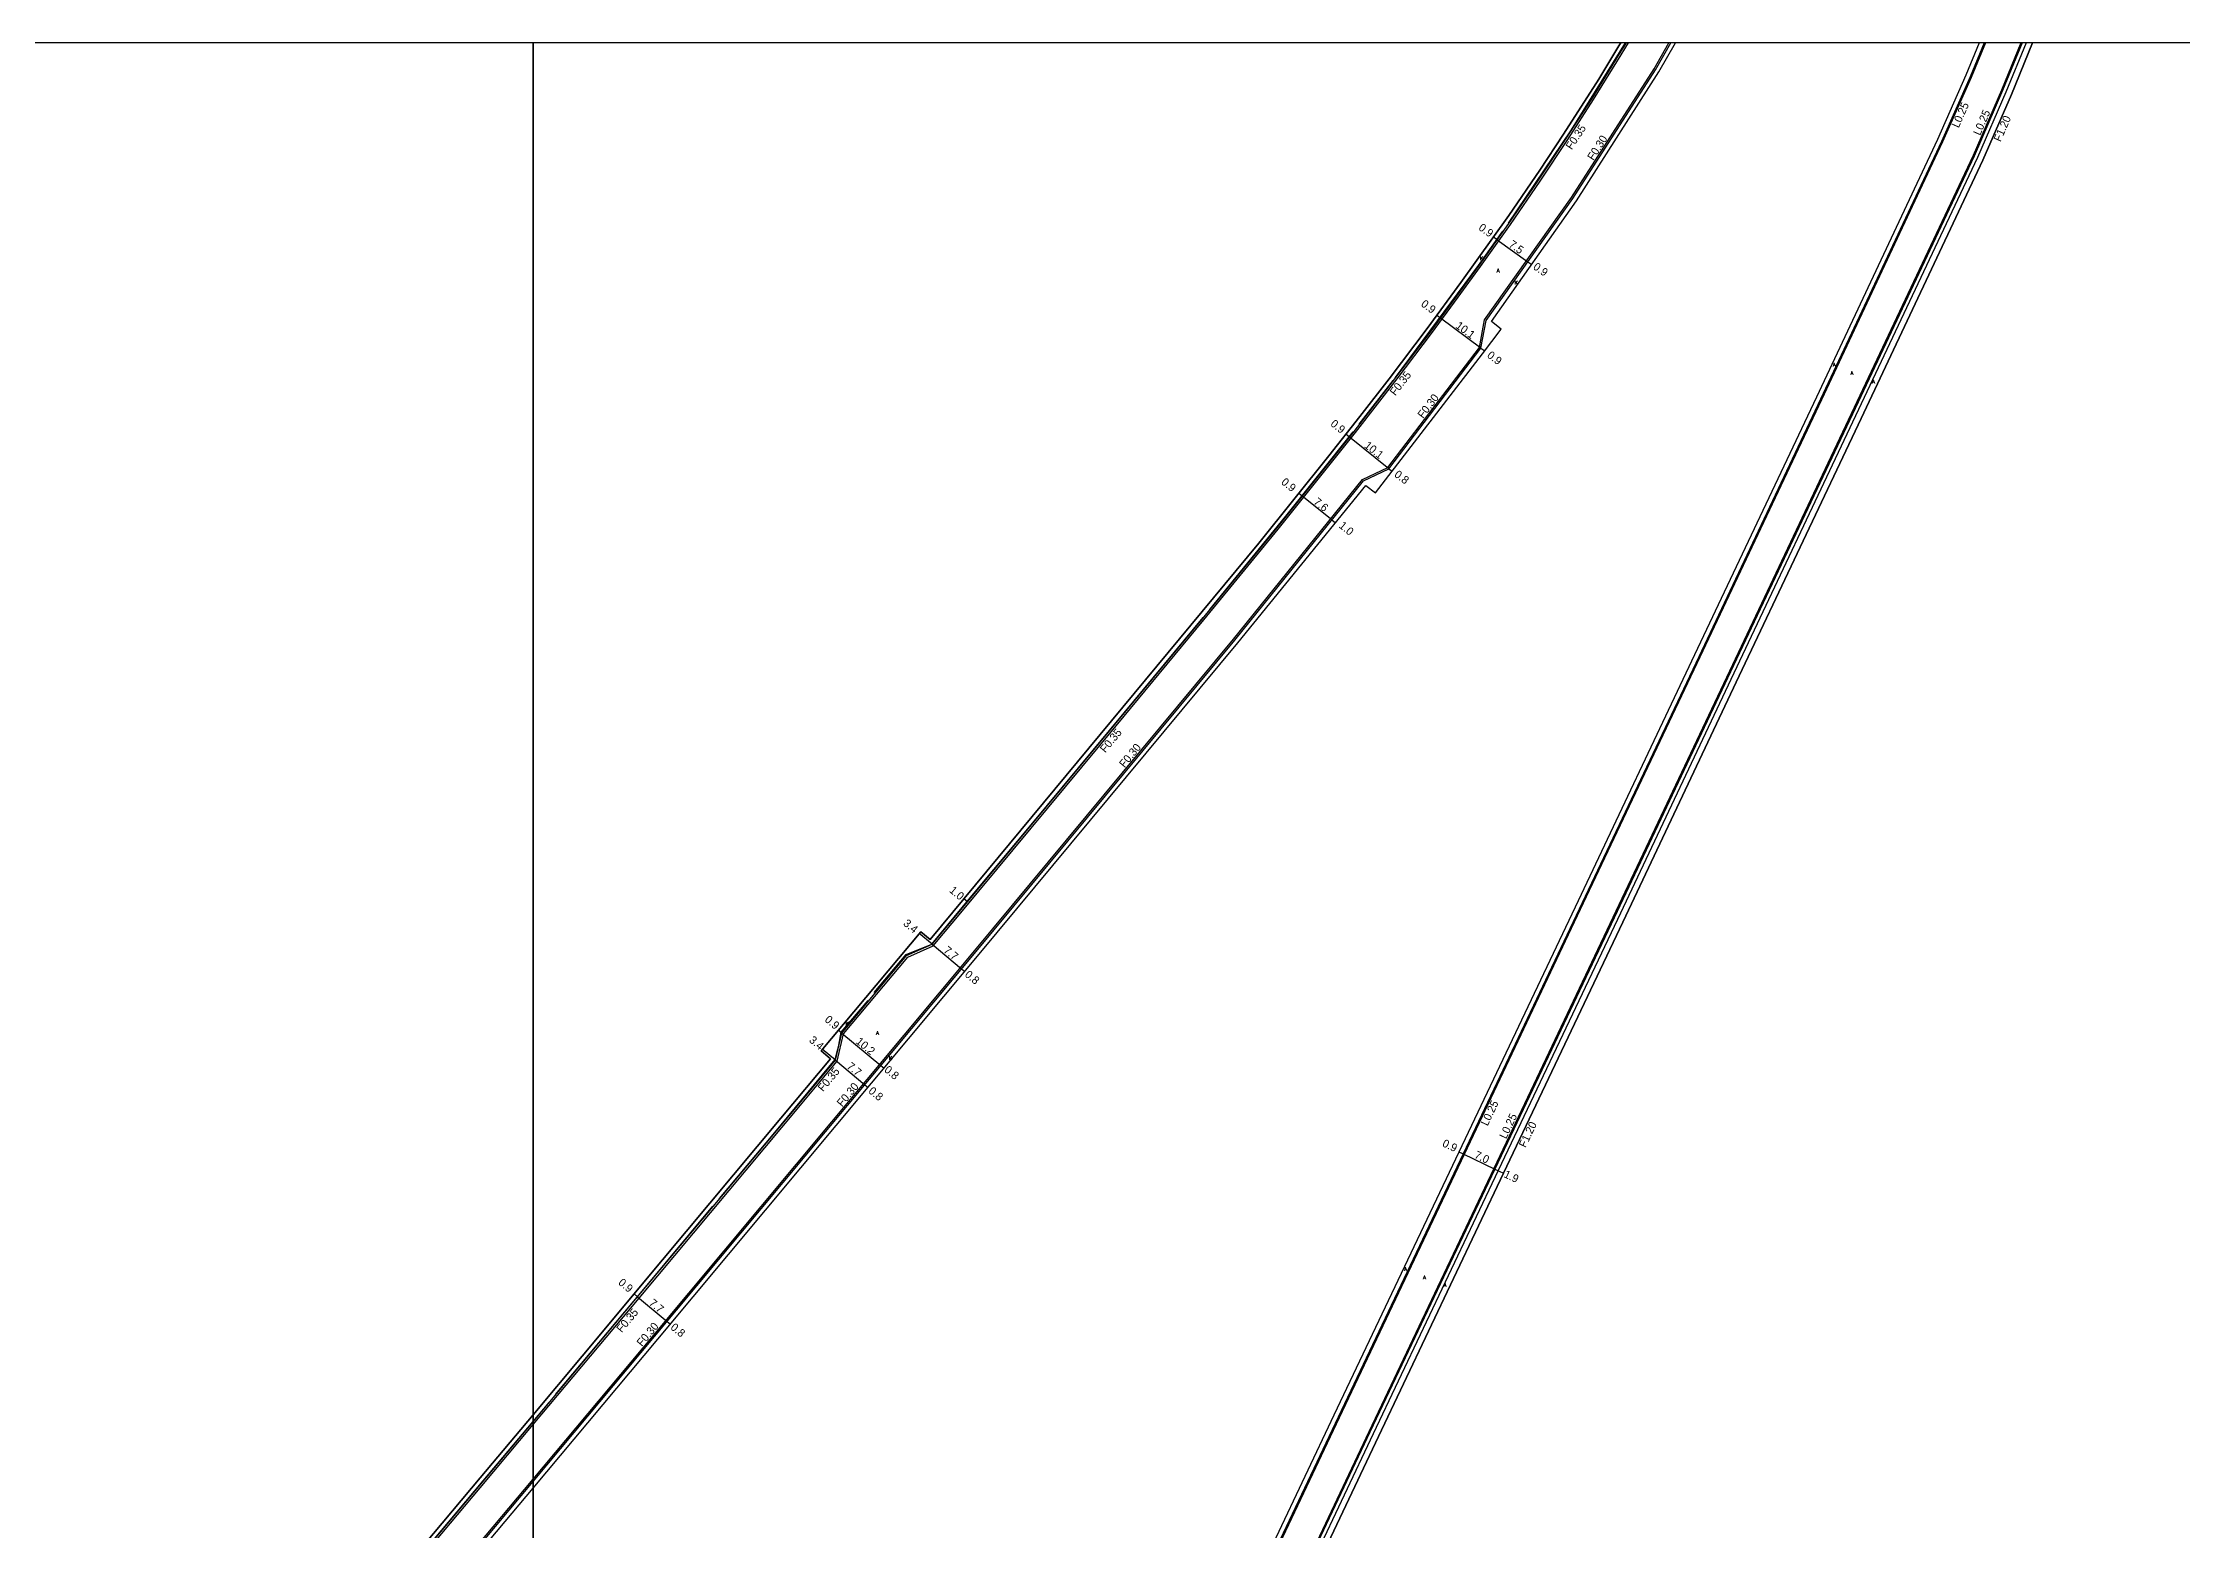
# Model space of a CAD drawing. Header units: metres. Extents: x -29069 to -12000, y -243240 to -120000.
# Drawn here: x -13698 to -13270.2, y -120297.5 to -120000 of the extents above; entities that cross this region are included whole.
import ezdxf

# ---------------------------------------------------------------- set-up
doc = ezdxf.new("R2010")
doc.units = ezdxf.units.M
doc.header["$LTSCALE"] = 2.5
for name, color, linetype in [('側溝・桝', 7, 'Continuous'), ('図郭', 7, 'Continuous'), ('幅員', 7, 'Continuous'), ('歩道・分離帯・安全施設', 7, 'Continuous'), ('舗装', 7, 'Continuous'), ('道路', 7, 'Continuous')]:
    doc.layers.add(name, color=color, linetype=linetype)
doc.styles.get("Standard").update_dxf_attribs({"font": ''})
doc.styles.add('YOKO_DECO', font='txt.shx', dxfattribs={"bigfont": 'extfont.shx'})
doc.styles.get('Standard').set_extended_font_data('@MS PGothic')

msp = doc.modelspace()

# ---------------------------------------------------------------- linework, layer by layer
at = {"layer": '側溝・桝'}
for points in [[(-13600, -120276.36), (-13578.8, -120251.06), (-13546.5, -120212.45), (-13539.18, -120203.66), (-13537.9, -120198.22), (-13525.07, -120182.85), (-13519.94, -120180.59), (-13514.13, -120173.6), (-13483.35, -120136.6), (-13465.81, -120115.42), (-13450.96, -120097.27), (-13435.5, -120077.93), (-13427.15, -120067.19), (-13420.3, -120058.14), (-13414.94, -120050.89), (-13410.51, -120044.74), (-13404.53, -120036.34), (-13398.59, -120027.66), (-13393.06, -120019.37), (-13387.9, -120011.32), (-13382.37, -120002.42), (-13380.93, -120000)], [(-13600, -120287.27), (-13575.93, -120258.56), (-13511.65, -120181.54), (-13459.92, -120119.29), (-13434.11, -120087.33), (-13429.02, -120084.92), (-13410.71, -120060.93), (-13409.69, -120055.4), (-13392.29, -120030.95), (-13375.8, -120005.23), (-13372.82, -120000)], [(-13309.53, -120000), (-13312.37, -120006.91), (-13318.1, -120019.84), (-13342.3, -120071.39), (-13366.65, -120122.87), (-13389.96, -120172.1), (-13413.79, -120222.34), (-13438.79, -120275), (-13462, -120324.03), (-13480.19, -120362.4), (-13497.47, -120398.68), (-13501.96, -120407.68)], [(-13301.37, -120000), (-13305.42, -120009.85), (-13311.12, -120022.96), (-13335.48, -120074.61), (-13359.83, -120126.1), (-13383.14, -120175.33), (-13406.97, -120225.57), (-13431.97, -120278.23), (-13455.18, -120327.26), (-13473.38, -120365.64), (-13490.69, -120401.99), (-13496.67, -120413.96), (-13501.93, -120424.53), (-13500.88, -120425.08)], [(-13302.41, -120000), (-13306.31, -120009.47), (-13312, -120022.55), (-13336.35, -120074.2), (-13360.7, -120125.69), (-13384.01, -120174.92), (-13407.84, -120225.16), (-13432.84, -120277.81), (-13456.05, -120326.85), (-13474.25, -120365.22), (-13491.5, -120401.58), (-13496.01, -120410.64)], [(-13871.95, -120600), (-13866.33, -120593.32), (-13833.64, -120554.37), (-13801.78, -120516.43), (-13770.38, -120479.13), (-13738.65, -120441.45), (-13706.79, -120403.6), (-13673.88, -120364.46), (-13642.27, -120326.79), (-13610.58, -120288.99), (-13600, -120276.36)], [(-13862.81, -120600), (-13843.88, -120577.5), (-13805.02, -120531.21), (-13767.13, -120486.13), (-13702.74, -120409.68), (-13639.65, -120334.57), (-13600, -120287.27)]]:
    msp.add_lwpolyline(points, dxfattribs=at)
at = {"layer": '図郭'}
for points in [[(-14400, -120600), (-13600, -120600), (-13600, -120000), (-14400, -120000)], [(-13600, -120600), (-12800, -120600), (-12800, -120000), (-13600, -120000)]]:
    msp.add_lwpolyline(points, close=True, dxfattribs=at)
at = {"layer": '幅員', "flags": 128}
for points in [[(-13407.16, -120039.42), (-13407.92, -120038.87)], [(-13407.16, -120039.42), (-13401.02, -120043.78)], [(-13401.02, -120043.78), (-13400.27, -120044.31)], [(-13418.49, -120055.09), (-13419.25, -120054.53)], [(-13410.41, -120061.06), (-13418.49, -120055.09)], [(-13410.41, -120061.06), (-13409.67, -120061.62)], [(-13436.71, -120078.87), (-13437.43, -120078.3)], [(-13428.81, -120085.18), (-13436.71, -120078.87)], [(-13428.81, -120085.18), (-13428.16, -120085.68)], [(-13446.16, -120090.7), (-13446.87, -120090.13)], [(-13440.24, -120095.43), (-13446.16, -120090.7)], [(-13440.24, -120095.43), (-13439.5, -120096.03)], [(-13513.12, -120171.83), (-13513.86, -120171.22)], [(-13520.16, -120180.3), (-13522.76, -120178.12)], [(-13520.16, -120180.3), (-13514.29, -120185.2)], [(-13514.29, -120185.2), (-13513.65, -120185.74)], [(-13538.23, -120198.06), (-13538.94, -120197.47)], [(-13538.23, -120198.06), (-13530.44, -120204.56)], [(-13539.51, -120203.49), (-13542.14, -120201.3)], [(-13539.51, -120203.49), (-13533.64, -120208.39)], [(-13530.44, -120204.56), (-13529.8, -120205.09)], [(-13533.64, -120208.39), (-13533, -120208.92)], [(-13414, -120222.24), (-13414.82, -120221.85)], [(-13414, -120222.24), (-13407.64, -120225.26)], [(-13407.64, -120225.26), (-13405.89, -120226.08)], [(-13579.08, -120250.83), (-13579.79, -120250.23)], [(-13579.08, -120250.83), (-13573.17, -120255.76)], [(-13573.17, -120255.76), (-13572.53, -120256.29)]]:
    msp.add_lwpolyline(points, dxfattribs=at)
at = {"layer": '歩道・分離帯・安全施設'}
for points in [[(-13600, -120275.8), (-13579.08, -120250.83), (-13546.77, -120212.22), (-13539.51, -120203.49), (-13538.23, -120198.06), (-13525.29, -120182.55), (-13520.16, -120180.3), (-13514.4, -120173.37), (-13483.63, -120136.37), (-13466.08, -120115.19), (-13451.24, -120097.05), (-13435.78, -120077.71), (-13427.43, -120066.97), (-13420.59, -120057.92), (-13415.23, -120050.68), (-13410.8, -120044.53), (-13404.82, -120036.13), (-13398.88, -120027.46), (-13393.36, -120019.17), (-13388.2, -120011.13), (-13382.68, -120002.23), (-13381.34, -120000)], [(-13600, -120275.8), (-13579.08, -120250.83), (-13546.77, -120212.22), (-13539.51, -120203.49), (-13538.23, -120198.06), (-13525.29, -120182.55), (-13520.16, -120180.3), (-13514.4, -120173.37), (-13483.63, -120136.37), (-13466.08, -120115.19), (-13451.24, -120097.05), (-13435.78, -120077.71), (-13427.43, -120066.97), (-13420.59, -120057.92), (-13415.23, -120050.68), (-13410.8, -120044.53), (-13404.82, -120036.13), (-13398.88, -120027.46), (-13393.36, -120019.17), (-13388.2, -120011.13), (-13382.68, -120002.23), (-13381.34, -120000)], [(-13600, -120287.77), (-13575.68, -120258.76), (-13511.4, -120181.74), (-13459.67, -120119.5), (-13433.9, -120087.59), (-13428.81, -120085.18), (-13410.41, -120061.06), (-13409.38, -120055.53), (-13392.02, -120031.13), (-13375.52, -120005.4), (-13372.45, -120000)], [(-13600, -120287.77), (-13575.68, -120258.76), (-13511.4, -120181.74), (-13459.67, -120119.5), (-13433.9, -120087.59), (-13428.81, -120085.18), (-13410.41, -120061.06), (-13409.38, -120055.53), (-13392.02, -120031.13), (-13375.52, -120005.4), (-13372.45, -120000)], [(-13309.78, -120000), (-13312.58, -120006.82), (-13318.31, -120019.74), (-13342.51, -120071.29), (-13366.86, -120122.78), (-13390.17, -120172), (-13414, -120222.24), (-13439, -120274.9), (-13462.21, -120323.93), (-13480.4, -120362.3), (-13497.68, -120398.58), (-13508.87, -120421.01), (-13515.97, -120434.29), (-13525.45, -120451.09), (-13530.55, -120459.77), (-13531.31, -120459.32)], [(-13309.78, -120000), (-13312.58, -120006.82), (-13318.31, -120019.74), (-13342.51, -120071.29), (-13366.86, -120122.78), (-13390.17, -120172), (-13414, -120222.24), (-13439, -120274.9), (-13462.21, -120323.93), (-13480.4, -120362.3), (-13497.68, -120398.58), (-13508.87, -120421.01), (-13515.97, -120434.29), (-13525.45, -120451.09), (-13530.55, -120459.77), (-13531.31, -120459.32)], [(-13302.16, -120000), (-13306.09, -120009.56), (-13311.79, -120022.65), (-13336.14, -120074.3), (-13360.49, -120125.79), (-13383.8, -120175.02), (-13407.64, -120225.26), (-13432.63, -120277.91), (-13455.84, -120326.95), (-13474.04, -120365.32), (-13491.29, -120401.68), (-13497.29, -120413.73), (-13502.6, -120424.21), (-13502.62, -120424.26), (-13503.25, -120425.47), (-13509.52, -120438.08), (-13516.59, -120450.96), (-13516.84, -120451.72), (-13516.41, -120451.97)], [(-13302.16, -120000), (-13306.09, -120009.56), (-13311.79, -120022.65), (-13336.14, -120074.3), (-13360.49, -120125.79), (-13383.8, -120175.02), (-13407.64, -120225.26), (-13432.63, -120277.91), (-13455.84, -120326.95), (-13474.04, -120365.32), (-13491.29, -120401.68), (-13497.29, -120413.73), (-13502.6, -120424.21), (-13502.62, -120424.26), (-13503.25, -120425.47), (-13509.52, -120438.08), (-13516.59, -120450.96), (-13516.84, -120451.72), (-13516.41, -120451.97)], [(-13404.89, -120036.1), (-13392.32, -120017.41), (-13381.51, -120000)], [(-13427.51, -120066.94), (-13410.88, -120044.53), (-13406.01, -120037.69)], [(-13434.74, -120076.25), (-13427.99, -120067.56)], [(-13464.63, -120113.31), (-13449.45, -120094.66), (-13435.99, -120077.83)], [(-13531.75, -120189.95), (-13525.37, -120182.34), (-13520.24, -120180.26), (-13512.54, -120171), (-13498.38, -120154), (-13497.1, -120152.47), (-13481.75, -120134.02), (-13465.95, -120114.93)], [(-13562.73, -120231.16), (-13551.62, -120217.94), (-13539.54, -120203.36), (-13539.07, -120201.29), (-13538.86, -120200.46), (-13538.35, -120197.88), (-13532.98, -120191.51)], [(-13595.5, -120270.37), (-13578.14, -120249.65), (-13564.01, -120232.7)], [(-13872.42, -120600), (-13866.6, -120593.09), (-13833.91, -120554.14), (-13802.06, -120516.2), (-13770.65, -120478.9), (-13738.93, -120441.22), (-13707.06, -120403.37), (-13674.16, -120364.23), (-13642.54, -120326.57), (-13610.85, -120288.76), (-13600, -120275.8)], [(-13872.42, -120600), (-13866.6, -120593.09), (-13833.91, -120554.14), (-13802.06, -120516.2), (-13770.65, -120478.9), (-13738.93, -120441.22), (-13707.06, -120403.37), (-13674.16, -120364.23), (-13642.54, -120326.57), (-13610.85, -120288.76), (-13600, -120275.8)], [(-13625.23, -120305.82), (-13609.97, -120287.62), (-13600, -120275.75)], [(-13600, -120275.75), (-13596.8, -120271.93)], [(-13862.39, -120600), (-13843.63, -120577.7), (-13804.77, -120531.41), (-13766.88, -120486.33), (-13702.49, -120409.88), (-13639.4, -120334.78), (-13600, -120287.77)], [(-13862.39, -120600), (-13843.63, -120577.7), (-13804.77, -120531.41), (-13766.88, -120486.33), (-13702.49, -120409.88), (-13639.4, -120334.78), (-13600, -120287.77)]]:
    msp.add_lwpolyline(points, dxfattribs=at)
at = {"layer": '道路'}
for points in [[(-13382.46, -120000), (-13382.82, -120000.59), (-13386.85, -120007.25), (-13393.91, -120018.28), (-13398.62, -120025.47), (-13404.83, -120034.54), (-13414.41, -120047.94), (-13421.15, -120057.11), (-13428.79, -120067.19), (-13434.63, -120074.76), (-13440.82, -120082.59), (-13454.84, -120100.05), (-13520.6, -120179.35), (-13522.47, -120177.78), (-13542.4, -120201.61), (-13540.52, -120203.2), (-13550.42, -120215.11), (-13574.07, -120243.39), (-13590.17, -120262.65), (-13600, -120274.39)], [(-13600, -120274.39), (-13590.17, -120262.65), (-13574.07, -120243.39), (-13550.42, -120215.11), (-13540.52, -120203.2), (-13542.4, -120201.61), (-13522.47, -120177.78), (-13520.6, -120179.35), (-13454.84, -120100.05), (-13440.82, -120082.59), (-13434.63, -120074.76), (-13428.79, -120067.19), (-13421.15, -120057.11), (-13414.41, -120047.94), (-13404.83, -120034.54), (-13398.62, -120025.47), (-13393.91, -120018.28), (-13386.85, -120007.25), (-13382.82, -120000.59), (-13382.46, -120000)], [(-13600, -120289.07), (-13575.04, -120259.3), (-13510.76, -120182.28), (-13459.02, -120120.03), (-13433.41, -120088.55), (-13431.5, -120090.02), (-13410.13, -120062.23), (-13406.4, -120057.28), (-13408.32, -120055.76), (-13391.32, -120031.58), (-13374.81, -120005.83), (-13371.49, -120000)], [(-13600, -120289.07), (-13575.04, -120259.3), (-13510.76, -120182.28), (-13459.02, -120120.03), (-13433.41, -120088.55), (-13431.5, -120090.02), (-13410.13, -120062.23), (-13406.4, -120057.28), (-13408.32, -120055.76), (-13391.32, -120031.58), (-13374.81, -120005.83), (-13371.49, -120000)], [(-13300.08, -120000), (-13304.32, -120010.31), (-13310.04, -120023.45), (-13334.4, -120075.12), (-13358.75, -120126.61), (-13382.06, -120175.85), (-13405.9, -120226.09), (-13430.89, -120278.74), (-13454.1, -120327.77), (-13472.3, -120366.15), (-13489.62, -120402.51), (-13495.6, -120414.5), (-13500.88, -120425.08), (-13500.9, -120425.13), (-13501.56, -120426.39), (-13508.7, -120438.53), (-13516.41, -120451.97), (-13516.33, -120452.27), (-13516.52, -120452.71)], [(-13310.76, -120000), (-13313.42, -120006.47), (-13319.13, -120019.37), (-13343.33, -120070.9), (-13367.68, -120122.39), (-13390.99, -120171.62), (-13414.82, -120221.85), (-13439.81, -120274.51), (-13463.03, -120323.54)], [(-13310.76, -120000), (-13313.42, -120006.47), (-13319.13, -120019.37), (-13343.33, -120070.9), (-13367.68, -120122.39), (-13390.99, -120171.62), (-13414.82, -120221.85), (-13439.81, -120274.51), (-13463.03, -120323.54)], [(-13454.1, -120327.77), (-13430.89, -120278.74), (-13405.9, -120226.09), (-13382.06, -120175.85), (-13358.75, -120126.61), (-13334.4, -120075.12), (-13310.04, -120023.45), (-13304.32, -120010.31), (-13300.08, -120000)], [(-13873.64, -120600), (-13859.95, -120583.73), (-13847.57, -120569.06), (-13821.55, -120538), (-13803.92, -120517.02), (-13759.4, -120464.09), (-13705.45, -120400.03), (-13669.13, -120356.83), (-13638.91, -120320.8), (-13610.59, -120287.04), (-13600, -120274.39)], [(-13600, -120274.39), (-13610.59, -120287.04), (-13638.91, -120320.8), (-13669.13, -120356.83), (-13705.45, -120400.03), (-13759.4, -120464.09), (-13803.92, -120517.02), (-13821.55, -120538), (-13847.57, -120569.06), (-13859.95, -120583.73), (-13873.64, -120600)], [(-13861.3, -120600), (-13843, -120578.24), (-13804.14, -120531.95), (-13766.25, -120486.87), (-13701.85, -120410.42), (-13638.77, -120335.31), (-13600, -120289.07)], [(-13861.3, -120600), (-13843, -120578.24), (-13804.14, -120531.95), (-13766.25, -120486.87), (-13701.85, -120410.42), (-13638.77, -120335.31), (-13600, -120289.07)]]:
    msp.add_lwpolyline(points, dxfattribs=at)

# ---------------------------------------------------------------- texts
at = {"layer": '側溝・桝'}
for s, rotation, p in [('L0.25', 66.1152, (-13314.88, -120017.14)), ('L0.25', 66.4778, (-13310.58, -120018.65)), ('F1.20', 66.4765, (-13306.49, -120019.92)), ('F0.35', 56.3146, (-13392.27, -120021.51)), ('F0.30', 57.3318, (-13387.92, -120023.67)), ('F0.35', 52.13, (-13427.54, -120070.71)), ('F0.30', 52.6608, (-13421.97, -120075.27)), ('F0.35', 50.2532, (-13485.54, -120142.12)), ('F0.30', 50.2701, (-13481.7, -120145.11)), ('F0.35', 50.2526, (-13541.97, -120209.9)), ('F0.30', 50.1504, (-13538.17, -120212.93)), ('L0.25', 64.6219, (-13409.09, -120216.75)), ('L0.25', 64.6219, (-13405.37, -120219.35)), ('F1.20', 64.6219, (-13401.48, -120221.1)), ('F0.35', 50.0439, (-13582.26, -120258.07)), ('F0.30', 50.0278, (-13578.2, -120260.87))]:
    msp.add_text(s, height=1.6, rotation=rotation, dxfattribs=at).set_placement(p)
at = {"layer": '幅員'}
for s, rotation, p in [('0.9', 324.4317, (-13411.04, -120037.3)), ('7.5', 324.563, (-13404.98, -120040.66)), ('0.9', 324.886, (-13400.12, -120045.13)), ('0.9', 323.7091, (-13422.55, -120052.54)), ('10.1', 323.5253, (-13415.62, -120056.9)), ('0.9', 323.0554, (-13409.33, -120062.79)), ('0.9', 321.6684, (-13440.65, -120076.46)), ('10.1', 321.3701, (-13433.89, -120080.81)), ('0.9', 321.2333, (-13450.5, -120088.11)), ('0.8', 322.4284, (-13427.89, -120086.62)), ('7.6', 321.3701, (-13444.03, -120092.08)), ('1.0', 320.8622, (-13438.95, -120096.83)), ('1.0', 320.333, (-13516.86, -120169.74)), ('3.4', 320.0973, (-13526.08, -120176.35)), ('7.7', 320.1504, (-13518.02, -120181.76)), ('0.8', 320.1504, (-13513.78, -120186.59)), ('3.4', 320.0973, (-13544.92, -120199.7)), ('0.9', 320.0973, (-13541.8, -120195.6)), ('10.2', 320.1504, (-13535.56, -120199.97)), ('7.7', 320.1504, (-13537.37, -120204.95)), ('0.8', 320.1504, (-13529.89, -120205.64)), ('0.8', 320.1504, (-13533.05, -120209.87)), ('0.9', 334.6219, (-13418.28, -120220.65)), ('7.0', 334.6219, (-13411.87, -120222.97)), ('1.9', 334.6053, (-13405.98, -120226.82)), ('0.9', 320.1108, (-13583.08, -120248.2)), ('7.7', 320.1504, (-13576.92, -120252.3)), ('0.8', 320.1504, (-13572.64, -120257.14))]:
    msp.add_text(s, height=1.6, rotation=rotation, dxfattribs=at).set_placement(p)
at = {"layer": '舗装', "style": 'YOKO_DECO'}
for s, p in [('K', (-13410.63, -120043.47, 24.29)), ('A', (-13407.24, -120045.91, 24.29)), ('K', (-13403.68, -120048.35, 24.29)), ('A', (-13340.04, -120064.74, 22.98)), ('A', (-13336.5, -120066.4, 22.98)), ('A', (-13332.22, -120068.13, 23.37)), ('K', (-13537.5, -120196.53, 25.13)), ('A', (-13531.37, -120198.41, 25.13)), ('K', (-13528.82, -120203.44, 25.13)), ('A', (-13425.77, -120245.64, 23.61)), ('A', (-13421.99, -120247.31, 23.61)), ('A', (-13417.89, -120248.82, 24))]:
    msp.add_text(s, height=0.75, dxfattribs=at).set_placement(p)

doc.saveas('drawing.dxf')
